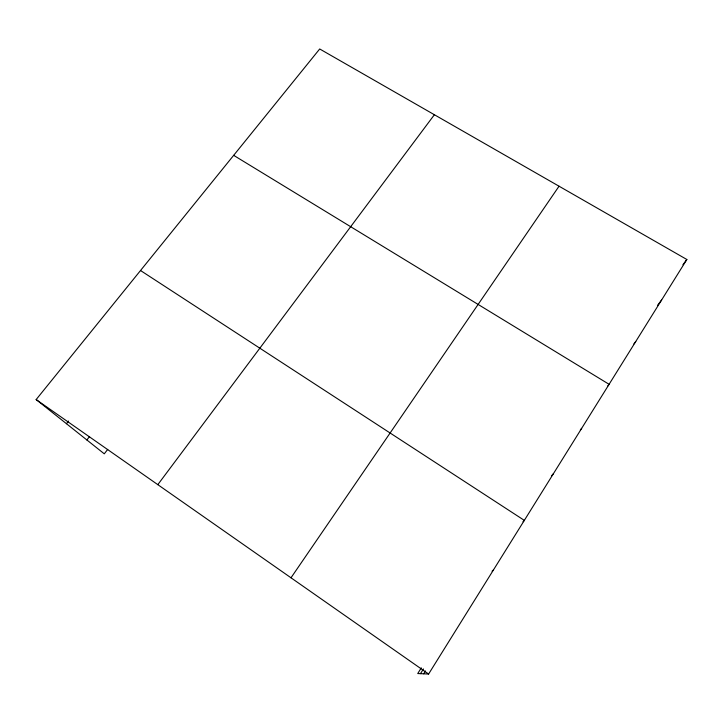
<?xml version="1.0" encoding="UTF-8"?>
<svg xmlns="http://www.w3.org/2000/svg" width="723" height="723" viewBox="0 0 723 723"><rect width="100%" height="100%" fill="white"/><g stroke="black" fill="none" stroke-linecap="round" stroke-linejoin="round"><path stroke-width="1.08" d="M421.301 667.862L417.74 673.547L428.612 674.026L686.85 259.494L319.702 48.974L36.15 399.566L104.275 453.827L107.691 449.417M420.479 673.664L423.443 668.938M423.723 673.809L425.513 670.944M290.998 577.794L559.042 186.209M157.813 484.654L434.387 114.731M682.919 264.745L686.85 259.494M657.587 305.269L661.653 299.937M633.872 343.922L635.752 341.527M86.868 439.964L89.598 436.484M66.462 423.714L68.568 421.057M607.817 385.901L609.1 384.311L233.665 155.346M580.361 429.896L581.663 428.341M551.423 475.933L553.42 473.673M522.982 521.771L524.329 520.379L140.524 270.519M492.074 571.179L493.429 569.986M36.15 399.566L428.612 674.026"/></g></svg>
